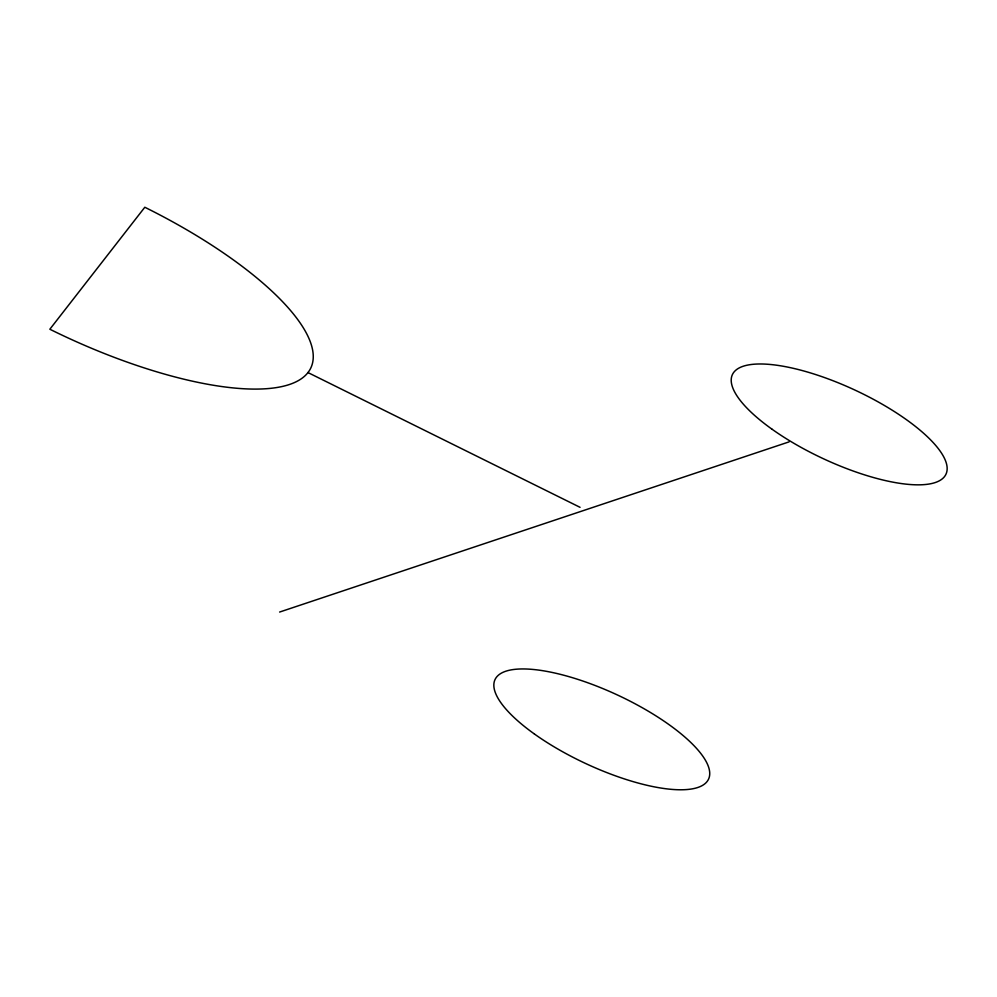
<?xml version="1.0" encoding="UTF-8"?>
<svg xmlns="http://www.w3.org/2000/svg" width="997" height="997" viewBox="0 0 997 997"><rect width="100%" height="100%" fill="white"/><g stroke="black" fill="none" stroke-linecap="round" stroke-linejoin="round"><path stroke-width="1.5" d="M279.621 612.046L789.113 441.858M307.973 372.566A235.616 75.548 25 0 0 144.814 207.251L49.85 329.234A235.616 75.548 25 0 0 307.973 372.566L580.055 507.323M534.404 733.991A117.808 37.774 25 0 0 708.518 779.205A117.808 37.774 25 0 0 562.408 674.869A117.808 37.774 25 0 0 534.404 733.991M771.803 429.046A117.82 37.774 25 0 0 945.941 474.26A117.82 37.774 25 0 0 799.806 369.912A117.82 37.774 25 0 0 771.803 429.046"/></g></svg>
